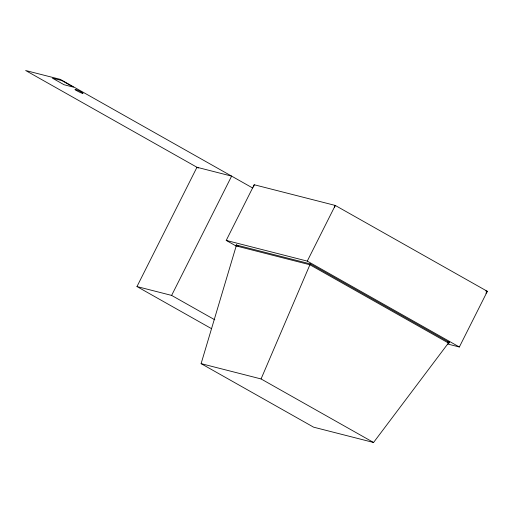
<?xml version="1.0" encoding="UTF-8"?>
<svg xmlns="http://www.w3.org/2000/svg" width="513" height="513" viewBox="0 0 513 513"><rect width="100%" height="100%" fill="white"/><g stroke="black" fill="none" stroke-linecap="round" stroke-linejoin="round"><path stroke-width="0.77" d="M449.407 341.735L373.56 442.482L313.597 427.169L201.102 363.64L236.48 245.06M253.537 187.04L254.217 184.744L335.278 205.444L487.35 291.333L459.353 347L447.772 344.043M201.102 363.64L261.066 378.947L310.532 263.304M334.335 207.643L335.278 205.444L307.281 261.111L226.22 240.417L254.217 184.744M136.971 286.562L196.966 167.27L231.619 176.119L171.624 295.411L136.971 286.562L211.484 328.647M236.243 244.996L235.813 245.849L309.903 264.766L448.901 343.268L449.33 342.415L310.333 263.913L236.243 244.996L238.327 246.176M309.903 264.766L310.333 263.913M448.445 343.011L448.875 342.158M485.907 293.244L487.35 291.333L485.805 290.935M447.785 342.024L449.33 342.415M252.511 187.918L60.31 79.368L25.65 70.518L198.358 168.059M307.281 261.111L459.353 347M226.22 240.417L235.98 245.932M171.624 295.411L214.8 319.798M261.066 378.947L373.56 442.482M61.797 80.56L52.416 78.162L64.061 84.741L73.442 87.139L61.797 80.56M76.091 90.301A4.591 0.475 26.7 0 0 82.965 93.481A4.591 0.475 26.7 0 0 77.95 90.346A4.591 0.475 26.7 0 0 76.091 90.301"/></g></svg>
